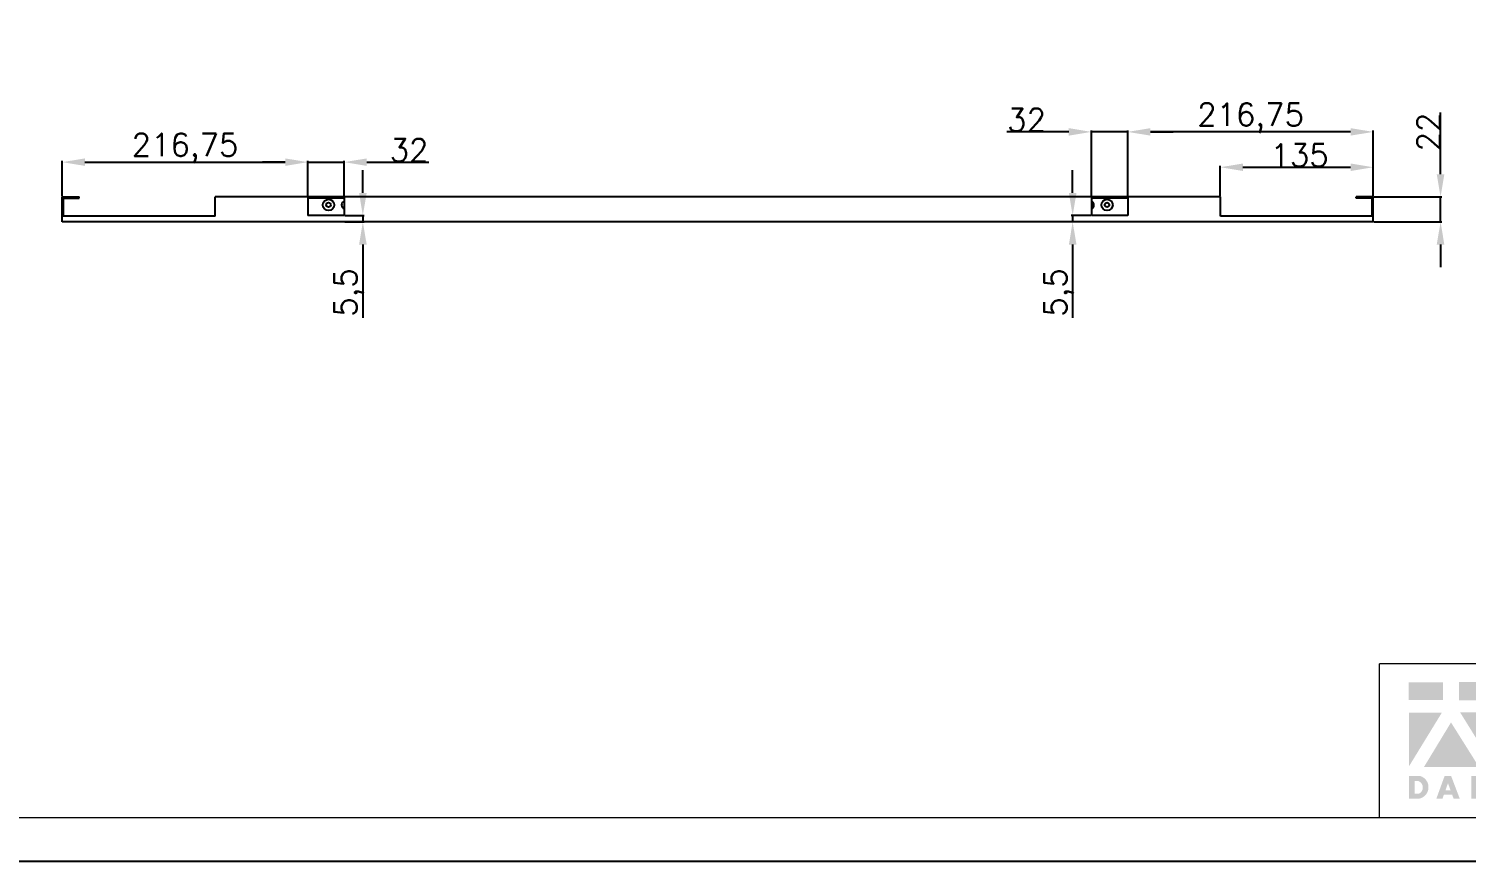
# Model space of a CAD drawing. Header units: millimetres. Extents: x -30327 to 34858, y 4015 to 75103.
# Drawn here: x 15878 to 17147, y 52753 to 53487 of the extents above; entities that cross this region are included whole.
import ezdxf

# ---------------------------------------------------------------- set-up
doc = ezdxf.new("R2010")
doc.units = ezdxf.units.MM
doc.layers.add('A-TITLEBLOCK', color=7, linetype='Continuous', lineweight=18)
doc.layers.add('dim', color=2, linetype='Continuous', lineweight=9)
doc.layers.add('print', color=30, linetype='Continuous')
doc.styles.add('GB', font='GBENOR.SHX', dxfattribs={"bigfont": 'gbcbig.shx'})
doc.styles.get("Standard").update_dxf_attribs({"font": 'txt', "bigfont": 'gbcbig.shx'})
doc.dimstyles.new('ISO-25', dxfattribs={"dimtxt": 20, "dimasz": 20, "dimexe": 1.25, "dimexo": 0.625, "dimtad": 1, "dimtxsty": 'Standard', "dimcen": 2.5, "dimadec": 0, "dimazin": 0, "dimtfac": 1, "dimtmove": 0, "dimatfit": 3, "dimfxl": 0, "dimarcsym": 0})

# ---------------------------------------------------------------- blocks, each defined once
blk = doc.blocks.new('*D365')
at = {"layer": 'Defpoints', "color": 0}
for p in [(16124.4, 53369.7), (15907.6, 53339), (16124.4, 53339)]:
    blk.add_point(p, dxfattribs=at)
at = {"layer": 'dim', "color": 0, "lineweight": -2}
for p, q in [((15907.6, 53339.6), (15907.6, 53370.9)), ((15927.6, 53369.7), (16104.4, 53369.7)), ((16124.4, 53339.6), (16124.4, 53370.9))]:
    blk.add_line(p, q, dxfattribs=at)
at = {"layer": 'dim', "color": 0}
for points in [[(15927.6, 53373), (15927.6, 53366.4), (15907.6, 53369.7)], [(16104.4, 53373), (16104.4, 53366.4), (16124.4, 53369.7)]]:
    blk.add_solid(points, dxfattribs=at)
at = {"layer": 'dim', "color": 0, "lineweight": 9, "insert": (16016, 53382), "char_height": 20, "attachment_point": 5}
blk.add_mtext('216,75', dxfattribs=at)
blk = doc.blocks.new('*D366')
at = {"layer": 'Defpoints', "color": 0}
for p in [(16156.4, 53369.7), (16124.4, 53339), (16156.4, 53339)]:
    blk.add_point(p, dxfattribs=at)
at = {"layer": 'dim', "color": 0, "lineweight": -2}
for p, q in [((16104.4, 53369.7), (16084.4, 53369.7)), ((16124.4, 53339.6), (16124.4, 53370.9)), ((16124.4, 53369.7), (16156.4, 53369.7)), ((16156.4, 53339.6), (16156.4, 53370.9)), ((16176.4, 53369.7), (16231, 53369.7))]:
    blk.add_line(p, q, dxfattribs=at)
at = {"layer": 'dim', "color": 0}
for points in [[(16104.4, 53373), (16104.4, 53366.4), (16124.4, 53369.7)], [(16176.4, 53373), (16176.4, 53366.4), (16156.4, 53369.7)]]:
    blk.add_solid(points, dxfattribs=at)
at = {"layer": 'dim', "color": 0, "lineweight": 9, "insert": (16213.7, 53380.3), "char_height": 20, "attachment_point": 5}
blk.add_mtext('32', dxfattribs=at)
blk = doc.blocks.new('*D367')
at = {"layer": 'Defpoints', "color": 0}
for p in [(16847.9, 53396.4), (16847.9, 53339), (17064.6, 53339)]:
    blk.add_point(p, dxfattribs=at)
at = {"layer": 'dim', "color": 0, "lineweight": -2}
for p, q in [((16847.9, 53339.6), (16847.9, 53397.7)), ((17044.6, 53396.4), (16867.9, 53396.4)), ((17064.6, 53339.6), (17064.6, 53397.7))]:
    blk.add_line(p, q, dxfattribs=at)
at = {"layer": 'dim', "color": 0}
for points in [[(16867.9, 53399.7), (16867.9, 53393.1), (16847.9, 53396.4)], [(17044.6, 53399.7), (17044.6, 53393.1), (17064.6, 53396.4)]]:
    blk.add_solid(points, dxfattribs=at)
at = {"layer": 'dim', "color": 0, "lineweight": 9, "insert": (16956.3, 53408.7), "char_height": 20, "attachment_point": 5}
blk.add_mtext('216,75', dxfattribs=at)
blk = doc.blocks.new('*D368')
at = {"layer": 'Defpoints', "color": 0}
for p in [(16815.9, 53396.4), (16815.9, 53339), (16847.9, 53339)]:
    blk.add_point(p, dxfattribs=at)
at = {"layer": 'dim', "color": 0, "lineweight": -2}
for p, q in [((16795.9, 53396.4), (16741.3, 53396.4)), ((16815.9, 53339.6), (16815.9, 53397.7)), ((16847.9, 53396.4), (16815.9, 53396.4)), ((16847.9, 53339.6), (16847.9, 53397.7)), ((16867.9, 53396.4), (16887.9, 53396.4))]:
    blk.add_line(p, q, dxfattribs=at)
at = {"layer": 'dim', "color": 0}
for points in [[(16795.9, 53399.7), (16795.9, 53393.1), (16815.9, 53396.4)], [(16867.9, 53399.7), (16867.9, 53393.1), (16847.9, 53396.4)]]:
    blk.add_solid(points, dxfattribs=at)
at = {"layer": 'dim', "color": 0, "lineweight": 9, "insert": (16758.6, 53407), "char_height": 20, "attachment_point": 5}
blk.add_mtext('32', dxfattribs=at)
blk = doc.blocks.new('*D369')
at = {"layer": 'Defpoints', "color": 0}
for p in [(17064.5, 53339), (17124, 53339), (17064.5, 53317)]:
    blk.add_point(p, dxfattribs=at)
at = {"layer": 'dim', "color": 0, "lineweight": -2}
for p, q in [((17124, 53359), (17124, 53413.6)), ((17065.1, 53339), (17125.2, 53339)), ((17124, 53317), (17124, 53339)), ((17065.1, 53317), (17125.2, 53317)), ((17124, 53297), (17124, 53277))]:
    blk.add_line(p, q, dxfattribs=at)
at = {"layer": 'dim', "color": 0}
for points in [[(17120.6, 53359), (17127.3, 53359), (17124, 53339)], [(17120.6, 53297), (17127.3, 53297), (17124, 53317)]]:
    blk.add_solid(points, dxfattribs=at)
at = {"layer": 'dim', "color": 0, "lineweight": 9, "insert": (17113.3, 53396.3), "char_height": 20, "attachment_point": 5, "rotation": 90}
blk.add_mtext('22', dxfattribs=at)
blk = doc.blocks.new('*D370')
at = {"layer": 'Defpoints', "color": 0}
for p in [(16815.9, 53322.5), (16799.3, 53317), (16815.9, 53317)]:
    blk.add_point(p, dxfattribs=at)
at = {"layer": 'dim', "color": 0, "lineweight": -2}
for p, q in [((16799.3, 53342.5), (16799.3, 53362.5)), ((16815.3, 53322.5), (16798.1, 53322.5)), ((16799.3, 53322.5), (16799.3, 53317)), ((16815.3, 53317), (16798.1, 53317)), ((16799.3, 53297), (16799.3, 53232.4))]:
    blk.add_line(p, q, dxfattribs=at)
at = {"layer": 'dim', "color": 0}
for points in [[(16796, 53342.5), (16802.7, 53342.5), (16799.3, 53322.5)], [(16796, 53297), (16802.7, 53297), (16799.3, 53317)]]:
    blk.add_solid(points, dxfattribs=at)
at = {"layer": 'dim', "color": 0, "lineweight": 9, "insert": (16787.1, 53254.7), "char_height": 20, "attachment_point": 5, "rotation": 90}
blk.add_mtext('5,5', dxfattribs=at)
blk = doc.blocks.new('*D371')
at = {"layer": 'Defpoints', "color": 0}
for p in [(16156.4, 53322.5), (16156.4, 53317), (16172.9, 53317)]:
    blk.add_point(p, dxfattribs=at)
at = {"layer": 'dim', "color": 0, "lineweight": -2}
for p, q in [((16172.9, 53342.5), (16172.9, 53362.5)), ((16157, 53322.5), (16174.2, 53322.5)), ((16172.9, 53322.5), (16172.9, 53317)), ((16157, 53317), (16174.2, 53317)), ((16172.9, 53297), (16172.9, 53232.4))]:
    blk.add_line(p, q, dxfattribs=at)
at = {"layer": 'dim', "color": 0}
for points in [[(16169.6, 53342.5), (16176.3, 53342.5), (16172.9, 53322.5)], [(16169.6, 53297), (16176.3, 53297), (16172.9, 53317)]]:
    blk.add_solid(points, dxfattribs=at)
at = {"layer": 'dim', "color": 0, "lineweight": 9, "insert": (16160.6, 53254.7), "char_height": 20, "attachment_point": 5, "rotation": 90}
blk.add_mtext('5,5', dxfattribs=at)
blk = doc.blocks.new('*D381')
at = {"layer": 'Defpoints', "color": 0}
for p in [(17064.6, 53365.2), (16929.6, 53339), (17064.6, 53340)]:
    blk.add_point(p, dxfattribs=at)
at = {"layer": 'dim', "color": 0, "lineweight": -2}
for p, q in [((16929.6, 53339.6), (16929.6, 53366.5)), ((16949.6, 53365.2), (17044.6, 53365.2)), ((17064.6, 53340.6), (17064.6, 53366.5))]:
    blk.add_line(p, q, dxfattribs=at)
at = {"layer": 'dim', "color": 0}
for points in [[(16949.6, 53368.5), (16949.6, 53361.9), (16929.6, 53365.2)], [(17044.6, 53368.5), (17044.6, 53361.9), (17064.6, 53365.2)]]:
    blk.add_solid(points, dxfattribs=at)
at = {"layer": 'dim', "color": 0, "lineweight": 9, "insert": (16999.6, 53375.8), "char_height": 20, "attachment_point": 5}
blk.add_mtext('135', dxfattribs=at)
blk = doc.blocks.new('Dartop Logo')
at = {"true_color": 0xc40018}
h = blk.add_hatch(color=12, dxfattribs=at)
h.set_gradient(color1=(196, 0, 24), color2=(196, 0, 24), tint=1)
h.paths.add_polyline_path([(30.39, -3.87), (33.08, -5.04), (35.99, -5.04), (35.99, -1.19), (33.59, -1.19), (30.46, 0.05), (17.94, 0.05), (17.94, -6.46), (30.12, -6.46), (30.12, -6.59), (30.12, -10.75), (18.31, -10.75), (30.46, -30.31), (32.87, -30.31, 0.279375), (34.63, -28.6), (34.63, -28.51), (34.84, -28.51, 0.143145), (38.15, -30.2), (59.27, -30.2), (59.27, -26.49), (38.06, -26.49, -0.414214), (35.75, -24.18), (35.75, -6.26), (30.39, -6.26)])
h.paths.add_polyline_path([(30.25, -10.84), (31.8, -10.84), (31.8, -26.02, -0.088936), (30.9, -26.94), (30.24, -26.94)], flags=16)
h = blk.add_hatch(color=12, dxfattribs=at)
h.set_gradient(color1=(196, 0, 24), color2=(196, 0, 24), tint=1)
h.paths.add_polyline_path([(59.24, -1.73), (57.36, -1.73), (57.36, 0.06), (53.06, 0.06), (53.06, -1.64), (44.29, -1.64), (44.29, 0.15), (39.7, 0.15), (39.7, -1.67), (37.16, -1.67), (37.16, -4.97), (45.54, -4.97), (45.54, -6.42), (37.73, -6.42), (37.73, -24.88), (56.26, -24.88, 0.414214), (59.15, -21.99), (59.15, -9.35, 0.414214), (56.26, -6.46), (51.36, -6.46), (51.36, -5.03), (59.24, -5.03)])
h.paths.add_polyline_path([(54.21, -9.59, -0.414214), (55.66, -11.04), (55.66, -12.1), (41.79, -12.1), (41.79, -9.59)], flags=16)
h.paths.add_polyline_path([(55.57, -14.33), (55.57, -17.01), (41.88, -17.01), (41.88, -14.33)], flags=16)
h.paths.add_polyline_path([(55.75, -19.43), (55.75, -20.57, -0.414214), (54.3, -22.02), (41.88, -22.02), (41.88, -19.43)], flags=16)
h = blk.add_hatch(color=12, dxfattribs=at)
h.set_gradient(color1=(196, 0, 24), color2=(196, 0, 24), tint=1)
h.paths.add_polyline_path([(12.18, 0), (0, 0), (0, -6.37), (12.18, -6.37)])
h = blk.add_hatch(color=12, dxfattribs=at)
h.set_gradient(color1=(196, 0, 24), color2=(196, 0, 24), tint=1)
h.paths.add_polyline_path([(11.79, -10.83), (0.03, -10.83), (0.03, -30.03)])
h = blk.add_hatch(color=12, dxfattribs=at)
h.set_gradient(color1=(196, 0, 24), color2=(196, 0, 24), tint=1)
h.paths.add_polyline_path([(15.05, -14.31), (5.44, -30.15), (25.01, -30.15)])
at = {"true_color": 0x646464}
h = blk.add_hatch(color=251, dxfattribs=at)
h.set_gradient(color1=(100, 100, 100), color2=(100, 100, 100), tint=1)
h.paths.add_polyline_path([(4.15, -33.43), (0.11, -33.43), (0.11, -41.5), (3.51, -41.5, 0.793016)])
h.paths.add_polyline_path([(3.57, -39.73), (2.16, -39.73), (2.16, -35.19), (3.42, -35.19, -0.671361)], flags=16)
h = blk.add_hatch(color=251, dxfattribs=at)
h.set_gradient(color1=(100, 100, 100), color2=(100, 100, 100), tint=1)
h.paths.add_polyline_path([(15.08, -33.36), (12.78, -33.36), (9.82, -41.51), (12, -41.51), (12.51, -40.06), (15.46, -40.06), (15.99, -41.52), (18.19, -41.52)])
h.paths.add_polyline_path([(14.9, -38.51), (13.07, -38.51), (13.97, -35.95)], flags=16)
h = blk.add_hatch(color=251, dxfattribs=at)
h.set_gradient(color1=(100, 100, 100), color2=(100, 100, 100), tint=1)
h.paths.add_polyline_path([(26.27, -33.36), (22.3, -33.36), (22.3, -41.51), (24.4, -41.51), (24.4, -38.28), (26.55, -41.54), (29.09, -41.54), (26.61, -38.3, 0.744055)])
h.paths.add_polyline_path([(24.38, -37.08), (24.38, -34.94), (25.32, -34.94, -0.796809), (25.3, -37.08)], flags=16)
h = blk.add_hatch(color=251, dxfattribs=at)
h.set_gradient(color1=(100, 100, 100), color2=(100, 100, 100), tint=1)
h.paths.add_polyline_path([(37.44, -33.4), (31.88, -33.4), (31.88, -35.16), (33.61, -35.16), (33.61, -41.52), (35.69, -41.52), (35.69, -35.16), (37.44, -35.16)])
h = blk.add_hatch(color=251, dxfattribs=at)
h.set_gradient(color1=(100, 100, 100), color2=(100, 100, 100), tint=1)
h.paths.add_polyline_path([(40.46, -37.41, 1), (48.83, -37.41, 1)])
h.paths.add_polyline_path([(46.8, -37.41, -1), (42.5, -37.41, -1)], flags=16)
h = blk.add_hatch(color=251, dxfattribs=at)
h.set_gradient(color1=(100, 100, 100), color2=(100, 100, 100), tint=1)
h.paths.add_polyline_path([(56.85, -33.38), (56.73, -33.38), (53.19, -33.38), (53.19, -37.19), (52.26, -37.19), (52.26, -38.73), (53.18, -38.73), (53.18, -41.5), (55.24, -41.5), (55.24, -38.72), (57.51, -38.72, 0.812304)])
h.paths.add_polyline_path([(55.21, -37.18), (55.21, -35.05), (56.39, -35.05, -0.778213), (56.27, -37.18)], flags=16)
blk = doc.blocks.new('DT-A2-TITLE')
at = {"layer": 'A-TITLEBLOCK', "color": 7}
for p, q in [((382, 10), (382, 45)), ((584, 45), (382, 45)), ((10, 10), (584, 10)), ((0, 0), (594, 0))]:
    blk.add_line(p, q, dxfattribs=at)
at = {"layer": 'A-TITLEBLOCK', "xscale": 0.6400000000000001, "yscale": 0.6400000000000001, "zscale": 0.6400000000000001}
blk.add_blockref('Dartop Logo', (388.65, 40.81), dxfattribs=at)
at = {"style": 'GB'}
for tag, p, height in [('#设计', (451.96, 38.52), 3.5), ('#品名', (523.32, 37.95), 3.5), ('#审核', (451.99, 28.1), 3.5), ('#图号', (526.67, 27.2), 3.5), ('#材料说明', (442.15, 13.59), 3), ('#数量', (520.33, 14.51), 3.5), ('#版本', (552.92, 14.47), 3.5)]:
    blk.add_attdef(tag, p, '', height=height, dxfattribs=at)

msp = doc.modelspace()

# ---------------------------------------------------------------- linework, layer by layer
for p, q in [((15907.6396, 53338.9683), (15922.6396, 53338.9683)), ((15907.6396, 53316.9683), (15907.6396, 53338.9683)), ((15908.6396, 53337.9683), (15922.6396, 53337.9683)), ((15908.6396, 53321.9683), (15908.6396, 53337.9683)), ((15922.6396, 53337.9683), (15922.6396, 53338.9683)), ((16124.3896, 53338.9683), (16042.6396, 53338.9683)), ((16042.6396, 53321.9683), (16042.6396, 53338.9683)), ((16815.8896, 53338.9683), (16124.3896, 53338.9683)), ((16124.3896, 53338.9683), (16124.3896, 53322.4683)), ((16156.3896, 53337.9683), (16124.3896, 53337.9683)), ((16156.3896, 53338.9683), (16156.3896, 53322.4683)), ((16929.6396, 53338.9683), (16815.8896, 53338.9683)), ((16815.8896, 53338.9683), (16815.8896, 53322.4683)), ((16847.8896, 53337.9683), (16815.8896, 53337.9683)), ((16847.8896, 53338.9683), (16847.8896, 53322.4683)), ((16929.6396, 53321.9683), (16929.6396, 53338.9683)), ((17064.6396, 53338.9683), (17049.6396, 53338.9683)), ((17049.6396, 53337.9683), (17049.6396, 53338.9683)), ((17063.6396, 53337.9683), (17049.6396, 53337.9683)), ((17063.6396, 53321.9683), (17063.6396, 53337.9683)), ((17064.6396, 53316.9683), (17064.6396, 53338.9683)), ((16042.6396, 53321.9683), (15907.6396, 53321.9683)), ((15907.6396, 53316.9683), (15907.6396, 53321.9683)), ((16156.3896, 53322.4683), (16124.3896, 53322.4683)), ((16847.8896, 53322.4683), (16815.8896, 53322.4683)), ((17064.6396, 53321.9683), (16929.6396, 53321.9683)), ((17064.6396, 53316.9683), (15907.6396, 53316.9683))]:
    msp.add_line(p, q)
for centre, radius in [((16142.6396, 53331.9687), 5), ((16142.6396, 53331.9687), 2), ((16829.6396, 53331.9687), 5), ((16829.6396, 53331.9687), 2)]:
    msp.add_circle(centre, radius)
for centre, start, end in [((16157.6396, 53331.9687), 110.9248324, 249.0751676), ((16814.6396, 53331.9687), 290.9248324, 69.0751676)]:
    msp.add_arc(centre, 3.5, start, end)
at = {"layer": 'print'}
msp.add_lwpolyline([(15591.5606, 52752.7093), (17890.7683, 52752.7093), (17890.7683, 54378.4117), (15591.5606, 54378.4117)], close=True, dxfattribs=at)

# ---------------------------------------------------------------- block references
at = {"xscale": 3.87072, "yscale": 3.87072, "zscale": 3.87072}
msp.add_blockref('DT-A2-TITLE', (15591.5606, 52752.7093), dxfattribs=at)

# ---------------------------------------------------------------- dimensions: what is measured, and where the dimension line sits
at = {"layer": 'dim', "lineweight": 9}
for base, p1, p2, picture, middle in [((16815.8896, 53396.4026), (16847.8896, 53338.9683), (16815.8896, 53338.9683), '*D368', (16758.5979, 53407.0276)), ((16847.8896, 53396.4026), (17064.6396, 53338.9683), (16847.8896, 53338.9683), '*D367', (16956.2646, 53408.6942)), ((16124.3896, 53369.6837), (15907.6396, 53338.9683), (16124.3896, 53338.9683), '*D365', (16016.0146, 53381.9753)), ((16156.3896, 53369.6837), (16124.3896, 53338.9683), (16156.3896, 53338.9683), '*D366', (16213.6813, 53380.3087))]:
    dim = msp.add_linear_dim(base=base, p1=p1, p2=p2, dimstyle='ISO-25', dxfattribs=at)
    dim.commit()
    dim.dimension.update_dxf_attribs({"geometry": picture, "text_midpoint": middle})
for base, p1, p2, picture, middle in [((17123.9636, 53338.9683), (17064.5065, 53316.9683), (17064.5065, 53338.9683), '*D369', (17113.3386, 53396.2599)), ((16172.9328, 53316.9683), (16156.3896, 53322.4683), (16156.3896, 53316.9683), '*D371', (16160.6412, 53254.6766)), ((16799.3464, 53316.9683), (16815.8896, 53322.4683), (16815.8896, 53316.9683), '*D370', (16787.0547, 53254.6766))]:
    dim = msp.add_linear_dim(base=base, p1=p1, p2=p2, angle=90, dimstyle='ISO-25', dxfattribs=at)
    dim.commit()
    dim.dimension.update_dxf_attribs({"geometry": picture, "text_midpoint": middle})
dim = msp.add_linear_dim(base=(17064.6396, 53365.2051), p1=(16929.6396, 53338.9683), p2=(17064.6396, 53339.9683), dimstyle='ISO-25', dxfattribs=at)
dim.commit()
dim.dimension.update_dxf_attribs({"geometry": '*D381', "text_midpoint": (16999.6396, 53365.2051), "dimtype": 160})

doc.saveas('drawing.dxf')
